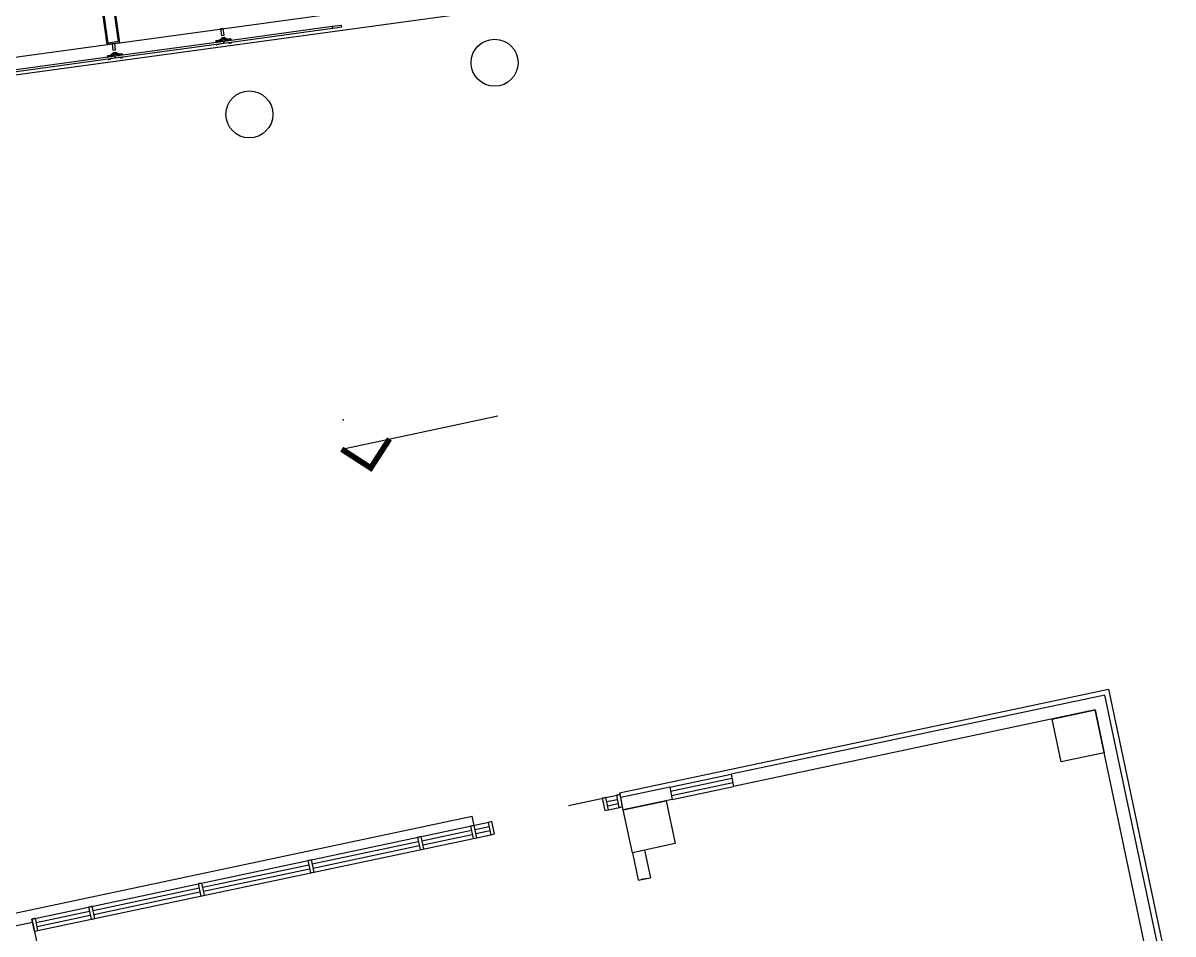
# Model space of a CAD drawing. Header units: millimetres. Extents: x 11680834 to 11851556, y -6213014 to -6078394.
# Drawn here: x 11695215 to 11713574, y -6123579 to -6109033 of the extents above; entities that cross this region are included whole.
import ezdxf

# ---------------------------------------------------------------- set-up
doc = ezdxf.new("R2010")
doc.units = ezdxf.units.MM
for name, color, linetype in [('A—\\M+5C3C5\\M+5B4B0', 135, 'Continuous'), ('A—\\M+5C7BD\\M+5CCE5', 7, 'Continuous'), ('E-COLS-F4$0$0S-COLS-I', 90, 'Continuous'), ('E1-RI-4F$0$A-GLAZ-CWMG', 3, 'Continuous'), ('E2-RI-4F$0$A-GLAZ', 6, 'Continuous')]:
    doc.layers.add(name, color=color, linetype=linetype)

msp = doc.modelspace()

# ---------------------------------------------------------------- linework, layer by layer
at = {"color": 1}
msp.add_line((11700304, -6115838), (11702794, -6115305), dxfattribs=at)
msp.add_line((11705184, -6122690), (11705086, -6122711))
at = {"color": 1, "const_width": 91.7, "elevation": 0}
msp.add_lwpolyline([(11700304, -6115838), (11700766, -6116137), (11701065, -6115675)], dxfattribs=at)
at = {"color": 1}
msp.add_point((11700324, -6115370), dxfattribs=at)
at = {"layer": 'A—\\M+5C3C5\\M+5B4B0', "extrusion": (0, 0, -1)}
for p, q in [((11698413, -6109122), (11698370, -6109128)), ((11698370, -6109128), (11698384, -6109232)), ((11698384, -6109232), (11698428, -6109226)), ((11698428, -6109226), (11698413, -6109122)), ((11704746, -6121352), (11704707, -6121360)), ((11704788, -6121548), (11704746, -6121352)), ((11704482, -6121408), (11704463, -6121412)), ((11704463, -6121412), (11704504, -6121608)), ((11704521, -6121400), (11704482, -6121408)), ((11704563, -6121595), (11704521, -6121400)), ((11704707, -6121360), (11704688, -6121364)), ((11704688, -6121364), (11704729, -6121560)), ((11704505, -6121607), (11704524, -6121604)), ((11704524, -6121604), (11704563, -6121595)), ((11704730, -6121560), (11704749, -6121556)), ((11704749, -6121556), (11704788, -6121548)), ((11702379, -6121853), (11702359, -6121857)), ((11702359, -6121857), (11702401, -6122053)), ((11702418, -6121845), (11702379, -6121853)), ((11702459, -6122041), (11702418, -6121845)), ((11702662, -6121793), (11702643, -6121797)), ((11702643, -6121797), (11702684, -6121993)), ((11702702, -6121785), (11702662, -6121793)), ((11702743, -6121980), (11702702, -6121785)), ((11701531, -6122033), (11701512, -6122037)), ((11701512, -6122037), (11701553, -6122232)), ((11701570, -6122024), (11701531, -6122033)), ((11701612, -6122220), (11701570, -6122024)), ((11702401, -6122053), (11702420, -6122049)), ((11702420, -6122049), (11702459, -6122041)), ((11702685, -6121993), (11702704, -6121989)), ((11702704, -6121989), (11702743, -6121980)), ((11701554, -6122232), (11701573, -6122228)), ((11701573, -6122228), (11701612, -6122220)), ((11699781, -6122403), (11699762, -6122407)), ((11699762, -6122407), (11699803, -6122603)), ((11699820, -6122395), (11699781, -6122403)), ((11699862, -6122590), (11699820, -6122395)), ((11699804, -6122603), (11699823, -6122599)), ((11699823, -6122599), (11699862, -6122590)), ((11698031, -6122774), (11698012, -6122778)), ((11698012, -6122778), (11698053, -6122973)), ((11698070, -6122765), (11698031, -6122774)), ((11698112, -6122961), (11698070, -6122765)), ((11698054, -6122973), (11698073, -6122969)), ((11698073, -6122969), (11698112, -6122961)), ((11696281, -6123144), (11696262, -6123148)), ((11696262, -6123148), (11696303, -6123344)), ((11696320, -6123136), (11696281, -6123144)), ((11696362, -6123331), (11696320, -6123136)), ((11695374, -6123336), (11695354, -6123340)), ((11695354, -6123340), (11695396, -6123536)), ((11695413, -6123328), (11695374, -6123336)), ((11695454, -6123523), (11695413, -6123328)), ((11696304, -6123344), (11696323, -6123340)), ((11696323, -6123340), (11696362, -6123331)), ((11695396, -6123536), (11695415, -6123532)), ((11695415, -6123532), (11695454, -6123523))]:
    msp.add_line(p, q, dxfattribs=at)
at = {"layer": 'A—\\M+5C3C5\\M+5B4B0'}
for p, q in [((11700153, -6109091), (11698419, -6109328)), ((11698423, -6109353), (11700157, -6109116)), ((11700302, -6109071), (11700153, -6109091)), ((11700157, -6109116), (11700153, -6109091)), ((11700157, -6109116), (11700305, -6109096)), ((11700305, -6109096), (11700302, -6109071)), ((11696679, -6109359, 0), (11696636, -6109365, 0)), ((11696636, -6109365, 0), (11696650, -6109469, 0)), ((11696694, -6109463, 0), (11696679, -6109359, 0)), ((11698419, -6109328), (11696685, -6109565)), ((11696689, -6109590), (11698423, -6109353)), ((11698423, -6109353), (11698419, -6109328)), ((11698419, -6109328), (11698423, -6109353)), ((11696685, -6109565), (11694952, -6109802)), ((11694955, -6109827), (11696689, -6109590)), ((11696650, -6109469, 0), (11696694, -6109463, 0)), ((11696685, -6109565), (11696689, -6109590)), ((11696689, -6109590), (11696685, -6109565)), ((11704740, -6121323), (11712547, -6119670)), ((11712547, -6119670), (11713574, -6124522)), ((11705539, -6121235), (11706518, -6121028)), ((11705539, -6121235), (11706518, -6121028)), ((11705553, -6121300), (11706532, -6121093)), ((11705553, -6121300), (11706532, -6121093)), ((11705567, -6121365), (11706545, -6121158)), ((11705567, -6121365), (11706545, -6121158)), ((11703924, -6121526), (11704746, -6121352)), ((11704788, -6121548), (11704746, -6121352)), ((11705581, -6121431), (11706559, -6121224)), ((11705581, -6121431), (11706559, -6121224)), ((11704535, -6121465), (11704701, -6121430)), ((11704549, -6121530), (11704715, -6121495)), ((11682752, -6125855), (11702387, -6121698)), ((11702419, -6121849), (11702387, -6121698)), ((11704563, -6121595), (11704788, -6121548)), ((11695355, -6123340), (11702652, -6121795)), ((11702432, -6121910), (11702657, -6121862)), ((11695396, -6123536), (11702684, -6121993)), ((11701584, -6122089), (11702373, -6121922)), ((11701598, -6122155), (11702387, -6121988)), ((11702445, -6121975), (11702671, -6121928)), ((11699834, -6122460), (11701526, -6122102)), ((11699848, -6122525), (11701539, -6122167)), ((11698084, -6122830), (11699776, -6122472)), ((11698098, -6122896), (11699789, -6122538)), ((11696334, -6123201), (11698026, -6122843)), ((11696348, -6123266), (11698039, -6122908)), ((11695396, -6123536), (11695355, -6123340)), ((11695427, -6123393), (11696276, -6123213)), ((11695440, -6123458), (11696289, -6123278)), ((11695368, -6123405), (11695368, -6123405)), ((11695382, -6123471), (11695382, -6123471))]:
    msp.add_line(p, q, dxfattribs=at)
for points in [[(11680834, -6094750), (11683122, -6111495), (11702888, -6108794)], [(11704740, -6121323), (11704746, -6121352)]]:
    msp.add_lwpolyline(points, dxfattribs=at)
at = {"layer": 'A—\\M+5C3C5\\M+5B4B0', "elevation": 0}
for points in [[(11681148, -6094990), (11683361, -6111179), (11700224, -6108875)], [(11696559, -6109376), (11696491, -6108880), (11696689, -6108853), (11696757, -6109349), (11696559, -6109376)]]:
    msp.add_lwpolyline(points, dxfattribs=at)
msp.add_lwpolyline([(11696576, -6109353), (11696513, -6108897), (11696672, -6108876), (11696734, -6109331)], close=True, dxfattribs=at)
at = {"layer": 'A—\\M+5C7BD\\M+5CCE5'}
for p, q in [((11712485, -6119765), (11706518, -6121028)), ((11712485, -6119765), (11706518, -6121028)), ((11713480, -6124461), (11712485, -6119765)), ((11713480, -6124461), (11712485, -6119765)), ((11712331, -6120002), (11706559, -6121224)), ((11712331, -6120002), (11706559, -6121224)), ((11713242, -6124306), (11712331, -6120002)), ((11713242, -6124306), (11712331, -6120002)), ((11706518, -6121028), (11706559, -6121224)), ((11706518, -6121028), (11706559, -6121224)), ((11705539, -6121235), (11704757, -6121401)), ((11705539, -6121235), (11704757, -6121401)), ((11705539, -6121235), (11705581, -6121431)), ((11705539, -6121235), (11705581, -6121431)), ((11704798, -6121596), (11704757, -6121401)), ((11704798, -6121596), (11704757, -6121401)), ((11705581, -6121431), (11704798, -6121596)), ((11705581, -6121431), (11704798, -6121596)), ((11705138, -6122240), (11705232, -6122680)), ((11705138, -6122240), (11705232, -6122680)), ((11684554, -6125678), (11695365, -6123389)), ((11695365, -6123389), (11696535, -6128916))]:
    msp.add_line(p, q, dxfattribs=at)
for points in [[(11711646, -6120147), (11712331, -6120002), (11712476, -6120687), (11711791, -6120831)], [(11704798, -6121596), (11705483, -6121451), (11705628, -6122136), (11704943, -6122281)]]:
    msp.add_lwpolyline(points, close=True, dxfattribs=at)
msp.add_lwpolyline([(11704943, -6122281), (11705036, -6122721), (11705232, -6122680)], dxfattribs=at)
msp.add_lwpolyline([(11704943, -6122281), (11705036, -6122721), (11705232, -6122680)], dxfattribs=at)
for centre in [(11702744, -6109667), (11698829, -6110492)]:
    msp.add_circle(centre, 375, dxfattribs=at)
at = {"layer": 'E-COLS-F4$0$0S-COLS-I'}
for points in [[(11711646, -6120147), (11712331, -6120002), (11712476, -6120687), (11711791, -6120831)], [(11704798, -6121596), (11705483, -6121451), (11705628, -6122136), (11704943, -6122281)]]:
    msp.add_lwpolyline(points, close=True, dxfattribs=at)
for centre in [(11702744, -6109667), (11698829, -6110492)]:
    msp.add_circle(centre, 375, dxfattribs=at)
at = {"layer": 'E1-RI-4F$0$A-GLAZ-CWMG'}
for p, q in [((11695374, -6123336), (11695354, -6123340)), ((11695354, -6123340), (11695395, -6123536)), ((11695413, -6123328), (11695374, -6123336)), ((11695454, -6123523), (11695413, -6123328)), ((11695396, -6123536), (11695415, -6123532)), ((11695415, -6123532), (11695454, -6123523))]:
    msp.add_line(p, q, dxfattribs=at)
at = {"layer": 'E2-RI-4F$0$A-GLAZ'}
msp.add_line((11700153, -6109091), (11700157, -6109116), dxfattribs=at)
at = {"layer": 'E2-RI-4F$0$A-GLAZ', "color": 8}
for p, q in [((11698293, -6109330), (11698301, -6109329)), ((11698293, -6109330), (11698301, -6109329)), ((11698293, -6109330), (11698295, -6109345)), ((11698293, -6109330), (11698295, -6109345)), ((11698296, -6109315), (11698302, -6109314)), ((11698296, -6109315), (11698302, -6109314)), ((11698296, -6109315), (11698300, -6109345)), ((11698296, -6109315), (11698300, -6109345)), ((11698301, -6109329), (11698336, -6109324)), ((11698301, -6109329), (11698336, -6109324)), ((11698302, -6109314), (11698336, -6109309)), ((11698302, -6109314), (11698336, -6109309)), ((11698304, -6109370), (11698306, -6109385)), ((11698304, -6109370), (11698306, -6109385)), ((11698312, -6109384), (11698306, -6109385)), ((11698312, -6109384), (11698306, -6109385)), ((11698346, -6109379), (11698312, -6109384)), ((11698346, -6109379), (11698312, -6109384)), ((11698336, -6109314), (11698378, -6109284)), ((11698336, -6109314), (11698378, -6109284)), ((11698340, -6109339), (11698336, -6109309)), ((11698340, -6109339), (11698336, -6109309)), ((11698353, -6109322), (11698336, -6109324)), ((11698353, -6109322), (11698336, -6109324)), ((11698346, -6109379), (11698343, -6109364)), ((11698346, -6109379), (11698343, -6109364)), ((11698413, -6109279), (11698353, -6109322)), ((11698413, -6109279), (11698353, -6109322)), ((11698355, -6109337), (11698415, -6109294)), ((11698355, -6109337), (11698415, -6109294)), ((11698413, -6109279), (11698378, -6109284)), ((11698413, -6109279), (11698378, -6109284)), ((11698395, -6109281), (11698378, -6109284)), ((11698395, -6109281), (11698378, -6109284)), ((11698388, -6109282), (11698388, -6109286)), ((11698388, -6109282), (11698388, -6109286)), ((11698388, -6109282), (11698388, -6109286)), ((11698388, -6109282), (11698388, -6109286)), ((11698391, -6109267), (11698425, -6109262)), ((11698391, -6109267), (11698425, -6109262)), ((11698391, -6109267), (11698425, -6109262)), ((11698391, -6109267), (11698425, -6109262)), ((11698391, -6109267), (11698396, -6109266)), ((11698391, -6109267), (11698396, -6109266)), ((11698391, -6109267), (11698396, -6109266)), ((11698391, -6109267), (11698396, -6109266)), ((11698391, -6109267), (11698393, -6109281)), ((11698391, -6109267), (11698393, -6109281)), ((11698391, -6109267), (11698393, -6109281)), ((11698391, -6109267), (11698393, -6109281)), ((11698391, -6109267), (11698393, -6109281)), ((11698391, -6109267), (11698393, -6109281)), ((11698391, -6109267), (11698393, -6109281)), ((11698391, -6109267), (11698393, -6109281)), ((11698413, -6109279), (11698395, -6109281)), ((11698413, -6109279), (11698395, -6109281)), ((11698396, -6109266), (11698430, -6109261)), ((11698396, -6109266), (11698430, -6109261)), ((11698396, -6109266), (11698430, -6109261)), ((11698396, -6109266), (11698430, -6109261)), ((11698448, -6109274), (11698413, -6109279)), ((11698448, -6109274), (11698413, -6109279)), ((11698430, -6109276), (11698413, -6109279)), ((11698430, -6109276), (11698413, -6109279)), ((11698481, -6109305), (11698413, -6109279)), ((11698481, -6109305), (11698413, -6109279)), ((11698415, -6109294), (11698483, -6109320)), ((11698415, -6109294), (11698483, -6109320)), ((11698425, -6109262), (11698430, -6109261)), ((11698425, -6109262), (11698430, -6109261)), ((11698425, -6109262), (11698430, -6109261)), ((11698425, -6109262), (11698430, -6109261)), ((11698432, -6109276), (11698430, -6109261)), ((11698432, -6109276), (11698430, -6109261)), ((11698432, -6109276), (11698430, -6109261)), ((11698432, -6109276), (11698430, -6109261)), ((11698432, -6109276), (11698430, -6109261)), ((11698432, -6109276), (11698430, -6109261)), ((11698432, -6109276), (11698430, -6109261)), ((11698432, -6109276), (11698430, -6109261)), ((11698448, -6109274), (11698430, -6109276)), ((11698448, -6109274), (11698430, -6109276)), ((11698438, -6109279), (11698437, -6109275)), ((11698438, -6109279), (11698437, -6109275)), ((11698438, -6109279), (11698437, -6109275)), ((11698438, -6109279), (11698437, -6109275)), ((11698448, -6109274), (11698495, -6109292)), ((11698448, -6109274), (11698495, -6109292)), ((11698499, -6109302), (11698481, -6109305)), ((11698499, -6109302), (11698481, -6109305)), ((11698494, -6109288), (11698528, -6109283)), ((11698494, -6109288), (11698528, -6109283)), ((11698494, -6109288), (11698499, -6109317)), ((11698494, -6109288), (11698499, -6109317)), ((11698499, -6109302), (11698534, -6109297)), ((11698499, -6109302), (11698534, -6109297)), ((11698502, -6109343), (11698504, -6109358)), ((11698502, -6109343), (11698504, -6109358)), ((11698538, -6109353), (11698504, -6109358)), ((11698538, -6109353), (11698504, -6109358)), ((11698528, -6109283), (11698534, -6109282)), ((11698528, -6109283), (11698534, -6109282)), ((11698538, -6109312), (11698534, -6109282)), ((11698538, -6109312), (11698534, -6109282)), ((11698534, -6109297), (11698541, -6109296)), ((11698534, -6109297), (11698541, -6109296)), ((11698544, -6109352), (11698538, -6109353)), ((11698544, -6109352), (11698538, -6109353)), ((11698543, -6109311), (11698541, -6109296)), ((11698543, -6109311), (11698541, -6109296)), ((11698544, -6109352), (11698542, -6109337)), ((11698544, -6109352), (11698542, -6109337)), ((11696560, -6109567), (11696567, -6109566)), ((11696560, -6109567), (11696567, -6109566)), ((11696560, -6109567), (11696562, -6109582)), ((11696560, -6109567), (11696562, -6109582)), ((11696562, -6109552), (11696568, -6109551)), ((11696562, -6109552), (11696568, -6109551)), ((11696562, -6109552), (11696567, -6109582)), ((11696562, -6109552), (11696567, -6109582)), ((11696567, -6109566), (11696602, -6109561)), ((11696567, -6109566), (11696602, -6109561)), ((11696568, -6109551), (11696602, -6109546)), ((11696568, -6109551), (11696602, -6109546)), ((11696606, -6109576), (11696602, -6109546)), ((11696606, -6109576), (11696602, -6109546)), ((11696619, -6109559), (11696602, -6109561)), ((11696619, -6109559), (11696602, -6109561)), ((11696603, -6109551), (11696644, -6109521)), ((11696603, -6109551), (11696644, -6109521)), ((11696612, -6109616), (11696610, -6109601)), ((11696612, -6109616), (11696610, -6109601)), ((11696679, -6109516), (11696619, -6109559)), ((11696679, -6109516), (11696619, -6109559)), ((11696621, -6109574), (11696681, -6109531)), ((11696621, -6109574), (11696681, -6109531)), ((11696679, -6109516), (11696644, -6109521)), ((11696679, -6109516), (11696644, -6109521)), ((11696661, -6109518), (11696644, -6109521)), ((11696661, -6109518), (11696644, -6109521)), ((11696654, -6109519), (11696654, -6109523)), ((11696654, -6109519), (11696654, -6109523)), ((11696654, -6109519), (11696654, -6109523)), ((11696654, -6109519), (11696654, -6109523)), ((11696657, -6109504), (11696691, -6109499)), ((11696657, -6109504), (11696691, -6109499)), ((11696657, -6109504), (11696691, -6109499)), ((11696657, -6109504), (11696691, -6109499)), ((11696657, -6109504), (11696663, -6109503)), ((11696657, -6109504), (11696663, -6109503)), ((11696657, -6109504), (11696663, -6109503)), ((11696657, -6109504), (11696663, -6109503)), ((11696657, -6109504), (11696659, -6109518)), ((11696657, -6109504), (11696659, -6109518)), ((11696657, -6109504), (11696659, -6109518)), ((11696657, -6109504), (11696659, -6109518)), ((11696657, -6109504), (11696659, -6109518)), ((11696657, -6109504), (11696659, -6109518)), ((11696657, -6109504), (11696659, -6109518)), ((11696657, -6109504), (11696659, -6109518)), ((11696679, -6109516), (11696661, -6109518)), ((11696679, -6109516), (11696661, -6109518)), ((11696663, -6109503), (11696696, -6109498)), ((11696663, -6109503), (11696696, -6109498)), ((11696663, -6109503), (11696696, -6109498)), ((11696663, -6109503), (11696696, -6109498)), ((11696714, -6109511), (11696679, -6109516)), ((11696714, -6109511), (11696679, -6109516)), ((11696696, -6109513), (11696679, -6109516)), ((11696696, -6109513), (11696679, -6109516)), ((11696747, -6109542), (11696679, -6109516)), ((11696747, -6109542), (11696679, -6109516)), ((11696681, -6109531), (11696749, -6109557)), ((11696681, -6109531), (11696749, -6109557)), ((11696691, -6109499), (11696696, -6109498)), ((11696691, -6109499), (11696696, -6109498)), ((11696691, -6109499), (11696696, -6109498)), ((11696691, -6109499), (11696696, -6109498)), ((11696698, -6109513), (11696696, -6109498)), ((11696698, -6109513), (11696696, -6109498)), ((11696698, -6109513), (11696696, -6109498)), ((11696698, -6109513), (11696696, -6109498)), ((11696698, -6109513), (11696696, -6109498)), ((11696698, -6109513), (11696696, -6109498)), ((11696698, -6109513), (11696696, -6109498)), ((11696698, -6109513), (11696696, -6109498)), ((11696714, -6109511), (11696696, -6109513)), ((11696714, -6109511), (11696696, -6109513)), ((11696704, -6109516), (11696703, -6109512)), ((11696704, -6109516), (11696703, -6109512)), ((11696704, -6109516), (11696703, -6109512)), ((11696704, -6109516), (11696703, -6109512)), ((11696714, -6109511), (11696761, -6109529)), ((11696714, -6109511), (11696761, -6109529)), ((11696765, -6109539), (11696747, -6109542)), ((11696765, -6109539), (11696747, -6109542)), ((11696761, -6109525), (11696794, -6109520)), ((11696761, -6109525), (11696794, -6109520)), ((11696761, -6109525), (11696765, -6109554)), ((11696761, -6109525), (11696765, -6109554)), ((11696765, -6109539), (11696800, -6109534)), ((11696765, -6109539), (11696800, -6109534)), ((11696768, -6109580), (11696770, -6109595)), ((11696768, -6109580), (11696770, -6109595)), ((11696804, -6109590), (11696770, -6109595)), ((11696804, -6109590), (11696770, -6109595)), ((11696794, -6109520), (11696800, -6109519)), ((11696794, -6109520), (11696800, -6109519)), ((11696804, -6109549), (11696800, -6109519)), ((11696804, -6109549), (11696800, -6109519)), ((11696800, -6109534), (11696807, -6109533)), ((11696800, -6109534), (11696807, -6109533)), ((11696810, -6109589), (11696804, -6109590)), ((11696810, -6109589), (11696804, -6109590)), ((11696809, -6109548), (11696807, -6109533)), ((11696809, -6109548), (11696807, -6109533)), ((11696810, -6109589), (11696808, -6109574)), ((11696810, -6109589), (11696808, -6109574)), ((11696570, -6109607), (11696572, -6109622)), ((11696570, -6109607), (11696572, -6109622)), ((11696578, -6109621), (11696572, -6109622)), ((11696578, -6109621), (11696572, -6109622)), ((11696612, -6109616), (11696578, -6109621)), ((11696612, -6109616), (11696578, -6109621))]:
    msp.add_line(p, q, dxfattribs=at)

doc.saveas('drawing.dxf')
